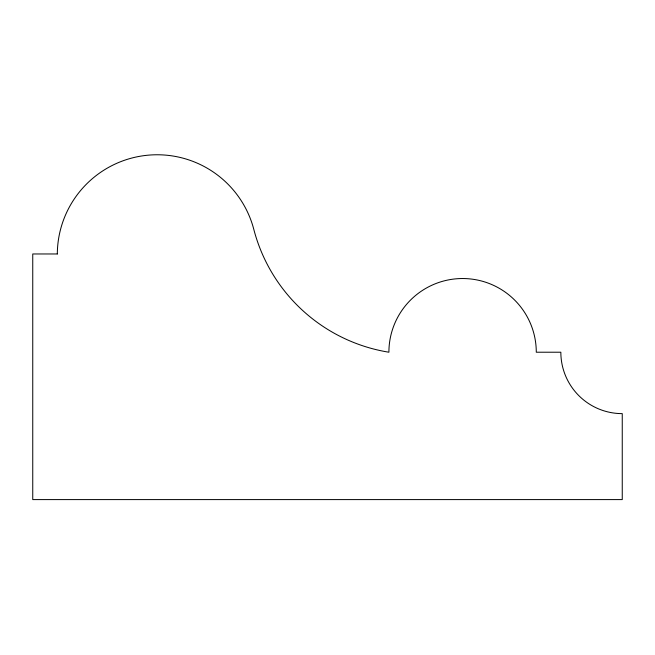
<?xml version="1.0" encoding="UTF-8"?>
<svg xmlns="http://www.w3.org/2000/svg" width="655" height="655" viewBox="0 0 655 655"><rect width="100%" height="100%" fill="white"/><g stroke="black" fill="none" stroke-linecap="round" stroke-linejoin="round"><path stroke-width="0.98" d="M57.312 253.968L32.75 253.968L32.75 499.593L622.25 499.593L622.25 413.624A61.406 61.406 0 0 1 560.844 352.218L536.281 352.218A73.688 73.688 0 0 0 462.594 278.531A73.688 73.688 0 0 0 388.906 352.218A167.14 167.14 0 0 1 253.812 229.406A99.871 99.871 0 0 0 57.312 253.968"/></g></svg>
